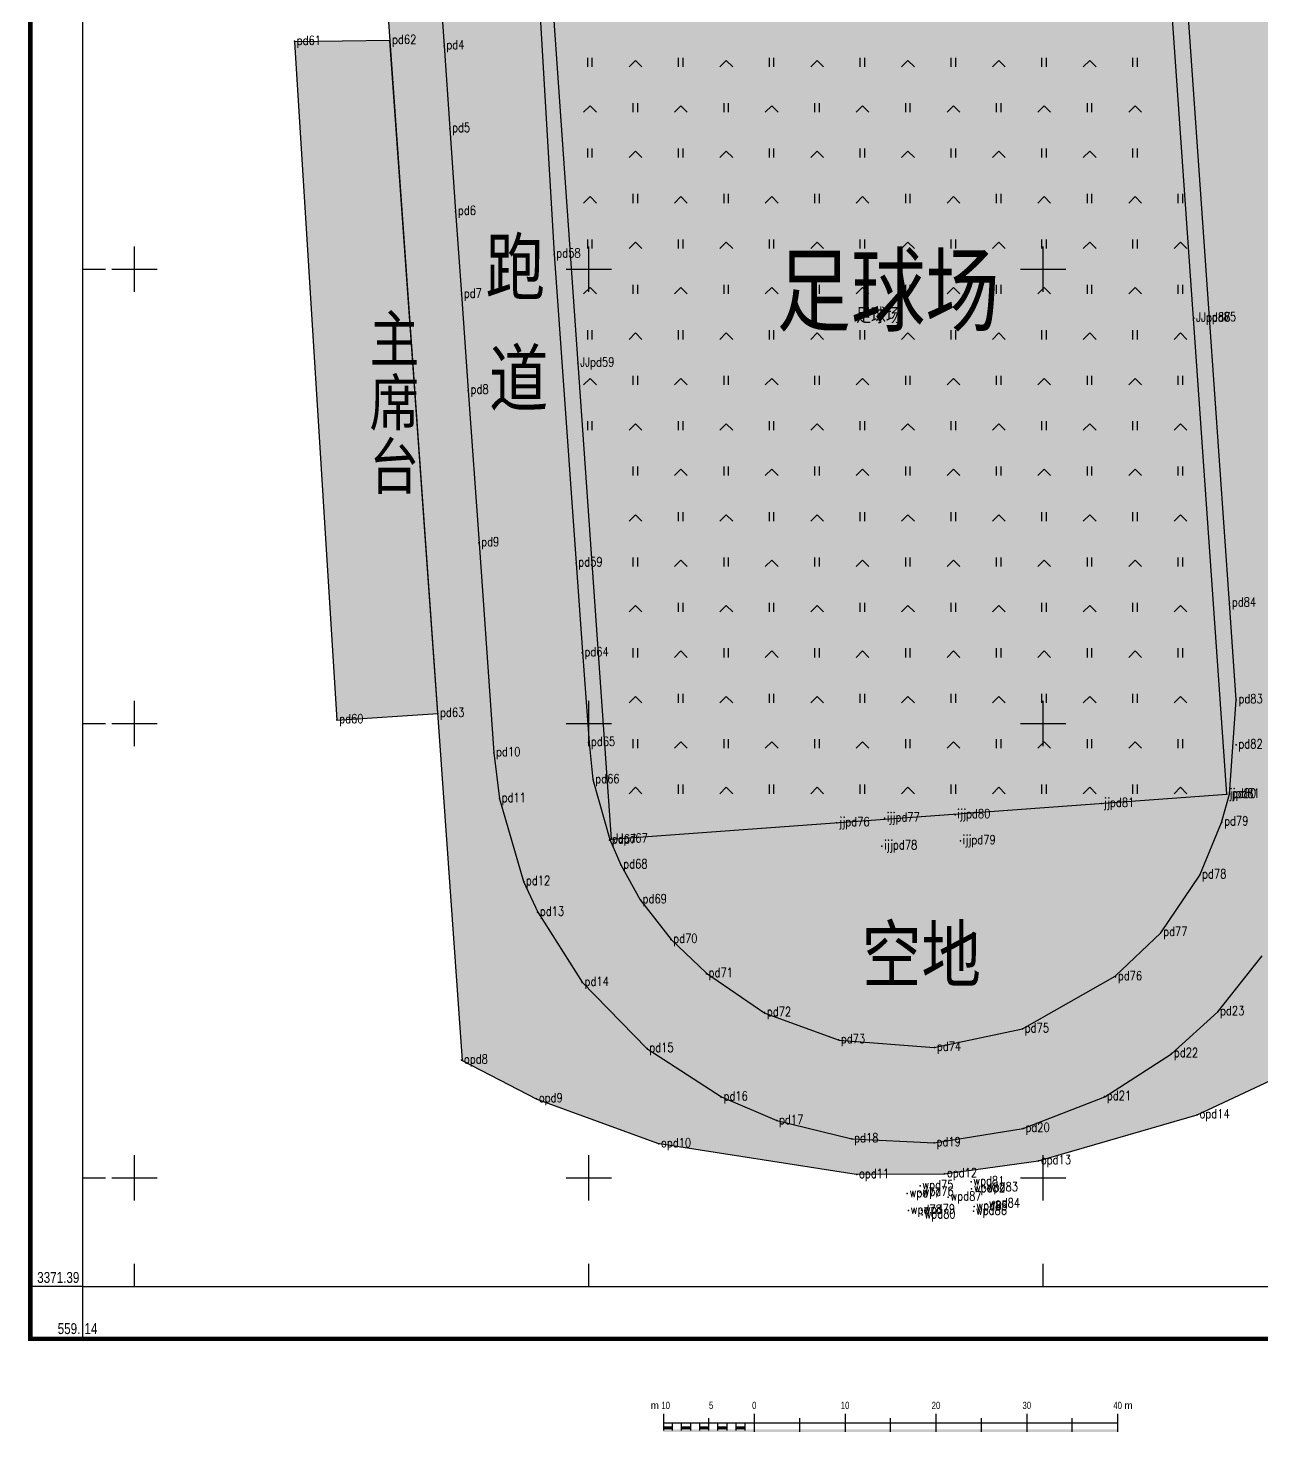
# Model space of a CAD drawing. Extents: x 559110 to 559357, y 3371364 to 3371625.
# Drawn here: x 559138.3 to 559274.1, y 3371372 to 3371526.5 of the extents above; entities that cross this region are included whole.
import ezdxf
from ezdxf.enums import TextEntityAlignment as Align

# ---------------------------------------------------------------- set-up
doc = ezdxf.new("R2010")
doc.units = 0
doc.header["$LTSCALE"] = 0.5
doc.header["$PDSIZE"] = 0.2
doc.layers.get('0').update_dxf_attribs({"linetype": 'CONTINUOUS'})
for name, color, linetype in [('DLDW', 11, 'CONTINUOUS'), ('JMD', 6, 'CONTINUOUS'), ('TK', 7, 'CONTINUOUS'), ('ZBTZ', 3, 'CONTINUOUS'), ('ZDH', 1, 'CONTINUOUS')]:
    doc.layers.add(name, color=color, linetype=linetype)
doc.styles.add('HZ', font='rs.shx', dxfattribs={"width": 0.8, "bigfont": 'hztxt.shx'})
doc.styles.add('中等线体', font='')
doc.styles.add('细等线体', font='', dxfattribs={"width": 0.8})
doc.styles.get('中等线体').set_extended_font_data('FZZhongDengXian-Z07S')
doc.styles.get('细等线体').set_extended_font_data('FZXiDengXian-Z06S')
pattern_1 = [(0, (0, 0), (0, 0.275), [0.2, -0.075]), (90, (0, 0), (-0.275, 2e-17), [0.2, -0.075])]

# ---------------------------------------------------------------- blocks, each defined once
blk = doc.blocks.new('gc211')
at = {"flags": 128}
blk.add_lwpolyline([(-1.41, 0), (0, 1.41), (1.41, 0)], dxfattribs=at)
blk = doc.blocks.new('gc121')
for p, q in [((-0.5, 0), (-0.5, 2)), ((0.5, 0), (0.5, 2))]:
    blk.add_line(p, q)

msp = doc.modelspace()

# ---------------------------------------------------------------- hatches: boundary and pattern name
at = {"linetype": 'Continuous'}
h = msp.add_hatch(color=22, dxfattribs=at)
h.dxf.hatch_style = 1
h.paths.add_polyline_path([(559186.06, 3371412.9), (559194.29, 3371408.65), (559207.56, 3371403.83), (559229.42, 3371400.39), (559239.16, 3371400.46), (559249.49, 3371401.88), (559266.95, 3371406.93), (559276.74, 3371411.52), (559286.28, 3371417.57), (559289.69, 3371420.21), (559278.96, 3371571.35), (559262.36, 3371579.11), (559245, 3371583.22), (559223.72, 3371583.54), (559201.65, 3371578.69), (559184.37, 3371570.35), (559175.33, 3371563.93)])
h.paths.add_polyline_path([(559208.03, 3371575.07), (559198.9, 3371568.75), (559194.81, 3371564.58), (559192.5, 3371561.64), (559189.54, 3371557.1), (559187.08, 3371552.03), (559185.2, 3371546.72), (559184.09, 3371541.87), (559183.44, 3371533.56), (559184.07, 3371524.57), (559184.71, 3371515.48), (559185.33, 3371506.36), (559185.99, 3371497.25), (559186.72, 3371486.67), (559187.93, 3371469.85), (559189.53, 3371446.78), (559190.16, 3371441.73), (559192.82, 3371432.6), (559194.37, 3371429.24), (559199.27, 3371421.52), (559206.39, 3371414.22), (559214.59, 3371408.91), (559220.7, 3371406.3), (559228.95, 3371404.29), (559238.01, 3371403.86), (559247.82, 3371405.45), (559256.78, 3371408.93), (559264.14, 3371413.66), (559269.22, 3371418.28), (559274.1, 3371424.45), (559277.69, 3371430.93), (559280.2, 3371437.86), (559281.4, 3371444.04), (559281.84, 3371449.37), (559281.66, 3371453.88), (559280.35, 3371472.81), (559278.97, 3371492.53), (559276.91, 3371521.66), (559275.7, 3371538.05), (559275.19, 3371542.64), (559274.25, 3371546.68), (559273.14, 3371550.11), (559271.8, 3371553.39), (559270.98, 3371555.16), (559268.51, 3371559.36), (559266.35, 3371562.43), (559262.65, 3371566.65), (559259.1, 3371569.92), (559253.45, 3371573.92), (559248.16, 3371576.59), (559239.9, 3371579.34), (559231.88, 3371580.41), (559225.44, 3371580.28), (559216.5, 3371578.55)], flags=16)
h = msp.add_hatch(color=22, dxfattribs=at)
h.dxf.hatch_style = 1
h.paths.add_polyline_path([(559208.03, 3371575.07), (559198.9, 3371568.75), (559194.81, 3371564.58), (559192.5, 3371561.64), (559189.54, 3371557.1), (559187.08, 3371552.03), (559185.2, 3371546.72), (559184.09, 3371541.87), (559183.44, 3371533.56), (559184.07, 3371524.57), (559184.71, 3371515.48), (559185.33, 3371506.36), (559185.99, 3371497.25), (559186.72, 3371486.67), (559187.93, 3371469.85), (559189.53, 3371446.78), (559190.16, 3371441.73), (559192.82, 3371432.6), (559194.37, 3371429.24), (559199.27, 3371421.52), (559206.39, 3371414.22), (559214.59, 3371408.91), (559220.7, 3371406.3), (559228.95, 3371404.29), (559238.01, 3371403.86), (559247.82, 3371405.45), (559256.78, 3371408.93), (559264.14, 3371413.66), (559269.22, 3371418.28), (559274.1, 3371424.45), (559277.69, 3371430.93), (559280.2, 3371437.86), (559281.4, 3371444.04), (559281.84, 3371449.37), (559281.66, 3371453.88), (559280.35, 3371472.81), (559278.97, 3371492.53), (559276.91, 3371521.66), (559275.7, 3371538.05), (559275.19, 3371542.64), (559274.25, 3371546.68), (559273.14, 3371550.11), (559271.8, 3371553.39), (559270.98, 3371555.16), (559268.51, 3371559.36), (559266.35, 3371562.43), (559262.65, 3371566.65), (559259.1, 3371569.92), (559253.45, 3371573.92), (559248.16, 3371576.59), (559239.9, 3371579.34), (559231.88, 3371580.41), (559225.44, 3371580.28), (559216.5, 3371578.55)])
h.paths.add_polyline_path([(559195.66, 3371545.11), (559194.9, 3371542.44), (559194.11, 3371537.15), (559196.18, 3371501.66), (559198.61, 3371467.64), (559199.29, 3371457.86), (559200.02, 3371447.87), (559200.44, 3371443.83), (559202.31, 3371437.22), (559203.54, 3371434.46), (559205.65, 3371430.6), (559209.07, 3371426.22), (559212.96, 3371422.51), (559219.38, 3371418.13), (559227.55, 3371415.16), (559238.01, 3371414.33), (559247.75, 3371416.4), (559257.94, 3371422.19), (559262.98, 3371426.98), (559267.27, 3371433.31), (559269.65, 3371439.11), (559270.53, 3371442.21), (559271.26, 3371452.61), (559270.52, 3371463.25), (559268.32, 3371494.65), (559265.41, 3371536.05), (559264.58, 3371542.08), (559263.06, 3371547.15), (559261.87, 3371549.87), (559260.38, 3371552.63), (559257.37, 3371556.9), (559250.75, 3371563.17), (559241.82, 3371567.88), (559237.38, 3371569.15), (559229.97, 3371570), (559226.55, 3371569.84), (559221.31, 3371569), (559217.06, 3371567.65), (559212.39, 3371565.49), (559207.14, 3371561.98), (559202.73, 3371557.67), (559199.42, 3371553.26), (559196.62, 3371547.64)], flags=16)
h = msp.add_hatch(color=22, dxfattribs=at)
h.dxf.hatch_style = 1
h.paths.add_polyline_path([(559250.75, 3371563.17), (559241.82, 3371567.88), (559237.38, 3371569.15), (559229.97, 3371570), (559226.55, 3371569.84), (559221.31, 3371569), (559217.06, 3371567.65), (559212.39, 3371565.49), (559207.14, 3371561.98), (559202.73, 3371557.67), (559199.42, 3371553.26), (559196.62, 3371547.64), (559195.66, 3371545.11), (559194.9, 3371542.44), (559194.11, 3371537.15), (559196.18, 3371501.66), (559198.61, 3371467.64), (559199.29, 3371457.86), (559199.87, 3371450), (559201.58, 3371450), (559195.13, 3371542.04), (559225.12, 3371544.22), (559224.46, 3371547.18), (559233.07, 3371547.76), (559232.85, 3371544.78), (559263.11, 3371546.97), (559263.06, 3371547.15), (559261.87, 3371549.87), (559260.38, 3371552.63), (559257.37, 3371556.9)])
h.paths.add_polyline_path([(559219.56, 3371554.73), (559220.48, 3371549.95), (559204.02, 3371548.71), (559203.84, 3371549.71), (559203.29, 3371550.69), (559216.14, 3371561.08), (559217.82, 3371558.53)], flags=16)
h.paths.add_polyline_path([(559237.38, 3371558.02), (559239.47, 3371562.72), (559253.51, 3371554.29), (559253.09, 3371553.29), (559253, 3371552.23), (559236.63, 3371551.08), (559236.63, 3371553.41)], flags=16)
h.paths.add_polyline_path([(559241.08, 3371544.32), (559246.51, 3371544.32), (559246.51, 3371546.32), (559241.08, 3371546.32)], flags=25)
h.paths.add_polyline_path([(559232.86, 3371543.57), (559238.35, 3371543.57), (559238.35, 3371545.64), (559232.86, 3371545.64)], flags=25)
h.paths.add_polyline_path([(559233.1, 3371546.7), (559238.82, 3371546.7), (559238.82, 3371548.77), (559233.1, 3371548.77)], flags=24)
h.paths.add_polyline_path([(559224.47, 3371546.12), (559230.15, 3371546.12), (559230.15, 3371548.19), (559224.47, 3371548.19)], flags=24)
h.paths.add_polyline_path([(559216.4, 3371542.53), (559221.83, 3371542.53), (559221.83, 3371544.53), (559216.4, 3371544.53)], flags=25)
h.paths.add_polyline_path([(559220.53, 3371548.91), (559225.43, 3371548.91), (559225.43, 3371550.91), (559220.53, 3371550.91)], flags=24)
h.paths.add_polyline_path([(559219.62, 3371553.69), (559224.52, 3371553.69), (559224.52, 3371555.69), (559219.62, 3371555.69)], flags=24)
h.paths.add_polyline_path([(559217.87, 3371557.51), (559222.81, 3371557.51), (559222.81, 3371559.51), (559217.87, 3371559.51)], flags=24)
h.paths.add_polyline_path([(559216.13, 3371560.01), (559221.03, 3371560.01), (559221.03, 3371562.01), (559216.13, 3371562.01)], flags=24)
h.paths.add_polyline_path([(559203.32, 3371549.65), (559208.22, 3371549.65), (559208.22, 3371551.65), (559203.32, 3371551.65)], flags=24)
h.paths.add_polyline_path([(559203.87, 3371548.68), (559208.54, 3371548.68), (559208.54, 3371550.68), (559203.87, 3371550.68)], flags=24)
h.paths.add_polyline_path([(559204.1, 3371547.72), (559208.99, 3371547.72), (559208.99, 3371549.72), (559204.1, 3371549.72)], flags=24)
h.paths.add_polyline_path([(559194.97, 3371541.38), (559199.1, 3371541.38), (559199.1, 3371543.38), (559194.97, 3371543.38)], flags=24)
h.paths.add_polyline_path([(559195.73, 3371544.08), (559199.9, 3371544.08), (559199.9, 3371546.08), (559195.73, 3371546.08)], flags=24)
h.paths.add_polyline_path([(559196.66, 3371546.64), (559200.8, 3371546.64), (559200.8, 3371548.64), (559196.66, 3371548.64)], flags=24)
h.paths.add_polyline_path([(559199.5, 3371552.18), (559203.63, 3371552.18), (559203.63, 3371554.18), (559199.5, 3371554.18)], flags=24)
h.paths.add_polyline_path([(559202.8, 3371556.65), (559206.71, 3371556.65), (559206.71, 3371558.65), (559202.8, 3371558.65)], flags=24)
h.paths.add_polyline_path([(559207.23, 3371560.92), (559211.36, 3371560.92), (559211.36, 3371562.92), (559207.23, 3371562.92)], flags=24)
h.paths.add_polyline_path([(559212.48, 3371564.46), (559215.81, 3371564.46), (559215.81, 3371566.46), (559212.48, 3371566.46)], flags=24)
h.paths.add_polyline_path([(559217.11, 3371566.62), (559220.48, 3371566.62), (559220.48, 3371568.62), (559217.11, 3371568.62)], flags=24)
h.paths.add_polyline_path([(559221.39, 3371567.96), (559224.76, 3371567.96), (559224.76, 3371569.96), (559221.39, 3371569.96)], flags=24)
h.paths.add_polyline_path([(559226.62, 3371568.8), (559229.99, 3371568.8), (559229.99, 3371570.8), (559226.62, 3371570.8)], flags=9)
h.paths.add_polyline_path([(559230.07, 3371568.95), (559233.44, 3371568.95), (559233.44, 3371570.95), (559230.07, 3371570.95)], flags=9)
h.paths.add_polyline_path([(559237.46, 3371568.11), (559240.87, 3371568.11), (559240.87, 3371570.11), (559237.46, 3371570.11)], flags=9)
h.paths.add_polyline_path([(559241.93, 3371566.83), (559245.3, 3371566.83), (559245.3, 3371568.83), (559241.93, 3371568.83)], flags=24)
h.paths.add_polyline_path([(559239.51, 3371561.69), (559243.6, 3371561.69), (559243.6, 3371563.69), (559239.51, 3371563.69)], flags=24)
h.paths.add_polyline_path([(559237.39, 3371556.95), (559241.52, 3371556.95), (559241.52, 3371558.95), (559237.39, 3371558.95)], flags=8)
h.paths.add_polyline_path([(559236.63, 3371552.35), (559240.76, 3371552.35), (559240.76, 3371554.35), (559236.63, 3371554.35)], flags=8)
h.paths.add_polyline_path([(559236.66, 3371550.04), (559240.79, 3371550.04), (559240.79, 3371552.04), (559236.66, 3371552.04)], flags=24)
h.paths.add_polyline_path([(559253.12, 3371552.25), (559257.25, 3371552.25), (559257.25, 3371554.25), (559253.12, 3371554.25)], flags=24)
h.paths.add_polyline_path([(559253.04, 3371551.2), (559257.21, 3371551.2), (559257.21, 3371553.2), (559253.04, 3371553.2)], flags=24)
h.paths.add_polyline_path([(559253.54, 3371553.25), (559257.67, 3371553.25), (559257.67, 3371555.25), (559253.54, 3371555.25)], flags=24)
h.paths.add_polyline_path([(559250.83, 3371562.11), (559254.2, 3371562.11), (559254.2, 3371564.11), (559250.83, 3371564.11)], flags=24)
h.paths.add_polyline_path([(559257.42, 3371555.88), (559260.56, 3371555.88), (559260.56, 3371557.88), (559257.42, 3371557.88)], flags=24)
h.paths.add_polyline_path([(559199.34, 3371456.74), (559202.75, 3371456.74), (559202.75, 3371458.74), (559199.34, 3371458.74)], flags=25)
h.paths.add_polyline_path([(559198.66, 3371466.63), (559202, 3371466.63), (559202, 3371468.63), (559198.66, 3371468.63)], flags=25)
h.paths.add_polyline_path([(559196.24, 3371500.63), (559199.61, 3371500.63), (559199.61, 3371502.63), (559196.24, 3371502.63)], flags=25)
h.paths.add_polyline_path([(559195.12, 3371541), (559199.79, 3371541), (559199.79, 3371543), (559195.12, 3371543)], flags=24)
h.paths.add_polyline_path([(559194.16, 3371536.1), (559197.53, 3371536.1), (559197.53, 3371538.1), (559194.16, 3371538.1)], flags=25)
h = msp.add_hatch(color=22, dxfattribs=at)
h.dxf.hatch_style = 1
h.paths.add_polyline_path([(559267.27, 3371433.31), (559269.65, 3371439.11), (559270.53, 3371442.21), (559271.26, 3371452.61), (559270.52, 3371463.25), (559268.32, 3371494.65), (559265.41, 3371536.05), (559264.58, 3371542.08), (559263.06, 3371547.15), (559261.87, 3371549.87), (559260.38, 3371552.63), (559257.37, 3371556.9), (559250.75, 3371563.17), (559241.82, 3371567.88), (559237.38, 3371569.15), (559229.97, 3371570), (559226.55, 3371569.84), (559221.31, 3371569), (559217.06, 3371567.65), (559212.39, 3371565.49), (559207.14, 3371561.98), (559202.73, 3371557.67), (559199.42, 3371553.26), (559196.62, 3371547.64), (559195.66, 3371545.11), (559194.9, 3371542.44), (559194.11, 3371537.15), (559196.18, 3371501.66), (559198.61, 3371467.64), (559199.29, 3371457.86), (559199.87, 3371450), (559201.58, 3371450), (559195.13, 3371542.04), (559262.9, 3371546.95), (559270.24, 3371442.22), (559202.47, 3371437.28), (559201.58, 3371450), (559200, 3371450), (559200, 3371448.2), (559200.02, 3371447.87), (559200.44, 3371443.83), (559202.31, 3371437.22), (559203.54, 3371434.46), (559205.65, 3371430.6), (559209.07, 3371426.22), (559212.96, 3371422.51), (559219.38, 3371418.13), (559227.55, 3371415.16), (559238.01, 3371414.33), (559247.75, 3371416.4), (559257.94, 3371422.19), (559262.98, 3371426.98)])
h.paths.add_polyline_path([(559236.63, 3371551.08), (559236.63, 3371553.41), (559237.38, 3371558.02), (559239.47, 3371562.72), (559253.51, 3371554.29), (559253.09, 3371553.29), (559253, 3371552.23)], flags=16)
h.paths.add_polyline_path([(559220.48, 3371549.95), (559204.02, 3371548.71), (559203.84, 3371549.71), (559203.29, 3371550.69), (559216.14, 3371561.08), (559217.82, 3371558.53), (559219.56, 3371554.73)], flags=16)
h.paths.add_polyline_path([(559241.08, 3371544.32), (559246.51, 3371544.32), (559246.51, 3371546.32), (559241.08, 3371546.32)], flags=25)
h.paths.add_polyline_path([(559232.86, 3371543.57), (559238.35, 3371543.57), (559238.35, 3371545.64), (559232.86, 3371545.64)], flags=25)
h.paths.add_polyline_path([(559233.1, 3371546.7), (559238.82, 3371546.7), (559238.82, 3371548.77), (559233.1, 3371548.77)], flags=24)
h.paths.add_polyline_path([(559224.47, 3371546.12), (559230.15, 3371546.12), (559230.15, 3371548.19), (559224.47, 3371548.19)], flags=24)
h.paths.add_polyline_path([(559225.19, 3371543.01), (559230.91, 3371543.01), (559230.91, 3371545.08), (559225.19, 3371545.08)], flags=25)
h.paths.add_polyline_path([(559216.4, 3371542.53), (559221.83, 3371542.53), (559221.83, 3371544.53), (559216.4, 3371544.53)], flags=25)
h.paths.add_polyline_path([(559220.53, 3371548.91), (559225.43, 3371548.91), (559225.43, 3371550.91), (559220.53, 3371550.91)], flags=24)
h.paths.add_polyline_path([(559219.62, 3371553.69), (559224.52, 3371553.69), (559224.52, 3371555.69), (559219.62, 3371555.69)], flags=24)
h.paths.add_polyline_path([(559217.87, 3371557.51), (559222.81, 3371557.51), (559222.81, 3371559.51), (559217.87, 3371559.51)], flags=24)
h.paths.add_polyline_path([(559216.13, 3371560.01), (559221.03, 3371560.01), (559221.03, 3371562.01), (559216.13, 3371562.01)], flags=24)
h.paths.add_polyline_path([(559203.32, 3371549.65), (559208.22, 3371549.65), (559208.22, 3371551.65), (559203.32, 3371551.65)], flags=24)
h.paths.add_polyline_path([(559203.87, 3371548.68), (559208.54, 3371548.68), (559208.54, 3371550.68), (559203.87, 3371550.68)], flags=24)
h.paths.add_polyline_path([(559204.1, 3371547.72), (559208.99, 3371547.72), (559208.99, 3371549.72), (559204.1, 3371549.72)], flags=24)
h.paths.add_polyline_path([(559194.97, 3371541.38), (559199.1, 3371541.38), (559199.1, 3371543.38), (559194.97, 3371543.38)], flags=24)
h.paths.add_polyline_path([(559195.73, 3371544.08), (559199.9, 3371544.08), (559199.9, 3371546.08), (559195.73, 3371546.08)], flags=24)
h.paths.add_polyline_path([(559196.66, 3371546.64), (559200.8, 3371546.64), (559200.8, 3371548.64), (559196.66, 3371548.64)], flags=24)
h.paths.add_polyline_path([(559199.5, 3371552.18), (559203.63, 3371552.18), (559203.63, 3371554.18), (559199.5, 3371554.18)], flags=24)
h.paths.add_polyline_path([(559202.8, 3371556.65), (559206.71, 3371556.65), (559206.71, 3371558.65), (559202.8, 3371558.65)], flags=24)
h.paths.add_polyline_path([(559207.23, 3371560.92), (559211.36, 3371560.92), (559211.36, 3371562.92), (559207.23, 3371562.92)], flags=24)
h.paths.add_polyline_path([(559212.48, 3371564.46), (559215.81, 3371564.46), (559215.81, 3371566.46), (559212.48, 3371566.46)], flags=24)
h.paths.add_polyline_path([(559217.11, 3371566.62), (559220.48, 3371566.62), (559220.48, 3371568.62), (559217.11, 3371568.62)], flags=24)
h.paths.add_polyline_path([(559221.39, 3371567.96), (559224.76, 3371567.96), (559224.76, 3371569.96), (559221.39, 3371569.96)], flags=24)
h.paths.add_polyline_path([(559226.62, 3371568.8), (559229.99, 3371568.8), (559229.99, 3371570.8), (559226.62, 3371570.8)], flags=9)
h.paths.add_polyline_path([(559230.07, 3371568.95), (559233.44, 3371568.95), (559233.44, 3371570.95), (559230.07, 3371570.95)], flags=9)
h.paths.add_polyline_path([(559237.46, 3371568.11), (559240.87, 3371568.11), (559240.87, 3371570.11), (559237.46, 3371570.11)], flags=9)
h.paths.add_polyline_path([(559241.93, 3371566.83), (559245.3, 3371566.83), (559245.3, 3371568.83), (559241.93, 3371568.83)], flags=24)
h.paths.add_polyline_path([(559239.51, 3371561.69), (559243.6, 3371561.69), (559243.6, 3371563.69), (559239.51, 3371563.69)], flags=24)
h.paths.add_polyline_path([(559237.39, 3371556.95), (559241.52, 3371556.95), (559241.52, 3371558.95), (559237.39, 3371558.95)], flags=8)
h.paths.add_polyline_path([(559236.63, 3371552.35), (559240.76, 3371552.35), (559240.76, 3371554.35), (559236.63, 3371554.35)], flags=8)
h.paths.add_polyline_path([(559236.66, 3371550.04), (559240.79, 3371550.04), (559240.79, 3371552.04), (559236.66, 3371552.04)], flags=24)
h.paths.add_polyline_path([(559253.12, 3371552.25), (559257.25, 3371552.25), (559257.25, 3371554.25), (559253.12, 3371554.25)], flags=24)
h.paths.add_polyline_path([(559253.04, 3371551.2), (559257.21, 3371551.2), (559257.21, 3371553.2), (559253.04, 3371553.2)], flags=24)
h.paths.add_polyline_path([(559253.54, 3371553.25), (559257.67, 3371553.25), (559257.67, 3371555.25), (559253.54, 3371555.25)], flags=24)
h.paths.add_polyline_path([(559250.83, 3371562.11), (559254.2, 3371562.11), (559254.2, 3371564.11), (559250.83, 3371564.11)], flags=24)
h.paths.add_polyline_path([(559257.42, 3371555.88), (559260.56, 3371555.88), (559260.56, 3371557.88), (559257.42, 3371557.88)], flags=24)
h.paths.add_polyline_path([(559266.59, 3371493.57), (559271.25, 3371493.57), (559271.25, 3371495.57), (559266.59, 3371495.57)], flags=25)
h.paths.add_polyline_path([(559266.58, 3371493.56), (559271.25, 3371493.56), (559271.25, 3371495.56), (559266.58, 3371495.56)], flags=25)
h.paths.add_polyline_path([(559256.37, 3371440.14), (559260.42, 3371440.14), (559260.42, 3371442.21), (559256.37, 3371442.21)], flags=24)
h.paths.add_polyline_path([(559240.33, 3371438.91), (559244.83, 3371438.91), (559244.83, 3371440.98), (559240.33, 3371440.98)], flags=24)
h.paths.add_polyline_path([(559240.92, 3371436.04), (559245.38, 3371436.04), (559245.38, 3371438.11), (559240.92, 3371438.11)], flags=24)
h.paths.add_polyline_path([(559232.29, 3371435.47), (559236.79, 3371435.47), (559236.79, 3371437.54), (559232.29, 3371437.54)], flags=24)
h.paths.add_polyline_path([(559232.57, 3371438.53), (559237.07, 3371438.53), (559237.07, 3371440.61), (559232.57, 3371440.61)], flags=24)
h.paths.add_polyline_path([(559227.24, 3371438.03), (559231.51, 3371438.03), (559231.51, 3371440.1), (559227.24, 3371440.1)], flags=24)
h.paths.add_polyline_path([(559247.8, 3371415.35), (559251.17, 3371415.35), (559251.17, 3371417.35), (559247.8, 3371417.35)], flags=25)
h.paths.add_polyline_path([(559238.13, 3371413.32), (559241.54, 3371413.32), (559241.54, 3371415.32), (559238.13, 3371415.32)], flags=9)
h.paths.add_polyline_path([(559227.56, 3371414.16), (559230.93, 3371414.16), (559230.93, 3371416.16), (559227.56, 3371416.16)], flags=9)
h.paths.add_polyline_path([(559219.42, 3371417.15), (559222.79, 3371417.15), (559222.79, 3371419.15), (559219.42, 3371419.15)], flags=25)
h.paths.add_polyline_path([(559213.01, 3371421.43), (559216.15, 3371421.43), (559216.15, 3371423.43), (559213.01, 3371423.43)], flags=25)
h.paths.add_polyline_path([(559209.11, 3371425.18), (559212.48, 3371425.18), (559212.48, 3371427.18), (559209.11, 3371427.18)], flags=25)
h.paths.add_polyline_path([(559205.74, 3371429.55), (559209.08, 3371429.55), (559209.08, 3371431.55), (559205.74, 3371431.55)], flags=25)
h.paths.add_polyline_path([(559203.61, 3371433.4), (559206.98, 3371433.4), (559206.98, 3371435.4), (559203.61, 3371435.4)], flags=25)
h.paths.add_polyline_path([(559202.36, 3371436.13), (559205.73, 3371436.13), (559205.73, 3371438.13), (559202.36, 3371438.13)], flags=25)
h.paths.add_polyline_path([(559202.46, 3371436.24), (559207.13, 3371436.24), (559207.13, 3371438.24), (559202.46, 3371438.24)], flags=25)
h.paths.add_polyline_path([(559200.53, 3371442.76), (559203.9, 3371442.76), (559203.9, 3371444.76), (559200.53, 3371444.76)], flags=25)
h.paths.add_polyline_path([(559200.05, 3371446.87), (559203.42, 3371446.87), (559203.42, 3371448.87), (559200.05, 3371448.87)], flags=25)
h.paths.add_polyline_path([(559199.34, 3371456.74), (559202.75, 3371456.74), (559202.75, 3371458.74), (559199.34, 3371458.74)], flags=25)
h.paths.add_polyline_path([(559198.66, 3371466.63), (559202, 3371466.63), (559202, 3371468.63), (559198.66, 3371468.63)], flags=25)
h.paths.add_polyline_path([(559196.24, 3371500.63), (559199.61, 3371500.63), (559199.61, 3371502.63), (559196.24, 3371502.63)], flags=25)
h.paths.add_polyline_path([(559195.12, 3371541), (559199.79, 3371541), (559199.79, 3371543), (559195.12, 3371543)], flags=24)
h.paths.add_polyline_path([(559194.16, 3371536.1), (559197.53, 3371536.1), (559197.53, 3371538.1), (559194.16, 3371538.1)], flags=25)
h = msp.add_hatch(dxfattribs=at)
h.set_pattern_fill('ANGLE', color=22)
h.set_pattern_definition(pattern_1)
edge = h.paths.add_edge_path()
edge.add_line((559267.27, 3371433.31), (559269.65, 3371439.11))
edge.add_line((559269.65, 3371439.11), (559270.53, 3371442.21))
edge.add_line((559270.53, 3371442.21), (559271.26, 3371452.61))
edge.add_line((559271.26, 3371452.61), (559270.52, 3371463.25))
edge.add_line((559270.52, 3371463.25), (559268.32, 3371494.65))
edge.add_line((559268.32, 3371494.65), (559265.41, 3371536.05))
edge.add_line((559265.41, 3371536.05), (559264.58, 3371542.08))
edge.add_line((559264.58, 3371542.08), (559263.06, 3371547.15))
edge.add_line((559263.06, 3371547.15), (559261.87, 3371549.87))
edge.add_line((559261.87, 3371549.87), (559260.38, 3371552.63))
edge.add_line((559260.38, 3371552.63), (559257.37, 3371556.9))
edge.add_line((559257.37, 3371556.9), (559250.75, 3371563.17))
edge.add_line((559250.75, 3371563.17), (559241.82, 3371567.88))
edge.add_line((559241.82, 3371567.88), (559237.38, 3371569.15))
edge.add_line((559237.38, 3371569.15), (559229.97, 3371570))
edge.add_line((559229.97, 3371570), (559226.55, 3371569.84))
edge.add_line((559226.55, 3371569.84), (559221.31, 3371569))
edge.add_line((559221.31, 3371569), (559217.06, 3371567.65))
edge.add_line((559217.06, 3371567.65), (559212.39, 3371565.49))
edge.add_line((559212.39, 3371565.49), (559207.14, 3371561.98))
edge.add_line((559207.14, 3371561.98), (559202.73, 3371557.67))
edge.add_line((559202.73, 3371557.67), (559199.42, 3371553.26))
edge.add_line((559199.42, 3371553.26), (559196.62, 3371547.64))
edge.add_line((559196.62, 3371547.64), (559195.66, 3371545.11))
h = msp.add_hatch(dxfattribs=at)
h.set_pattern_fill('ANGLE', color=74)
h.set_pattern_definition(pattern_1)
h.paths.add_polyline_path([(559262.9, 3371546.95), (559232.85, 3371544.78), (559232.84, 3371544.62), (559225.16, 3371544.07), (559225.12, 3371544.22), (559195.13, 3371542.04), (559202.47, 3371437.28), (559270.24, 3371442.22)])
h.paths.add_polyline_path([(559241.08, 3371544.32), (559246.51, 3371544.32), (559246.51, 3371546.32), (559241.08, 3371546.32)], flags=24)
h.paths.add_polyline_path([(559232.86, 3371543.57), (559238.35, 3371543.57), (559238.35, 3371545.64), (559232.86, 3371545.64)], flags=24)
h.paths.add_polyline_path([(559225.19, 3371543.01), (559230.91, 3371543.01), (559230.91, 3371545.08), (559225.19, 3371545.08)], flags=24)
h.paths.add_polyline_path([(559216.4, 3371542.53), (559221.83, 3371542.53), (559221.83, 3371544.53), (559216.4, 3371544.53)], flags=24)
h.paths.add_polyline_path([(559194.97, 3371541.38), (559199.1, 3371541.38), (559199.1, 3371543.38), (559194.97, 3371543.38)], flags=9)
h.paths.add_polyline_path([(559256.37, 3371440.14), (559260.42, 3371440.14), (559260.42, 3371442.21), (559256.37, 3371442.21)], flags=25)
h.paths.add_polyline_path([(559240.33, 3371438.91), (559244.83, 3371438.91), (559244.83, 3371440.98), (559240.33, 3371440.98)], flags=25)
h.paths.add_polyline_path([(559232.57, 3371438.53), (559237.07, 3371438.53), (559237.07, 3371440.61), (559232.57, 3371440.61)], flags=25)
h.paths.add_polyline_path([(559227.24, 3371438.03), (559231.51, 3371438.03), (559231.51, 3371440.1), (559227.24, 3371440.1)], flags=25)
h.paths.add_polyline_path([(559202.36, 3371436.13), (559205.73, 3371436.13), (559205.73, 3371438.13), (559202.36, 3371438.13)], flags=9)
h.paths.add_polyline_path([(559202.46, 3371436.24), (559207.13, 3371436.24), (559207.13, 3371438.24), (559202.46, 3371438.24)], flags=9)
h.paths.add_polyline_path([(559200.53, 3371442.76), (559203.9, 3371442.76), (559203.9, 3371444.76), (559200.53, 3371444.76)], flags=25)
h.paths.add_polyline_path([(559200.05, 3371446.87), (559203.42, 3371446.87), (559203.42, 3371448.87), (559200.05, 3371448.87)], flags=25)
h.paths.add_polyline_path([(559199.34, 3371456.74), (559202.75, 3371456.74), (559202.75, 3371458.74), (559199.34, 3371458.74)], flags=25)
h.paths.add_polyline_path([(559198.66, 3371466.63), (559202, 3371466.63), (559202, 3371468.63), (559198.66, 3371468.63)], flags=25)
h.paths.add_polyline_path([(559198.78, 3371488.63), (559203.41, 3371488.63), (559203.41, 3371490.63), (559198.78, 3371490.63)], flags=25)
h.paths.add_polyline_path([(559196.24, 3371500.63), (559199.61, 3371500.63), (559199.61, 3371502.63), (559196.24, 3371502.63)], flags=25)
h.paths.add_polyline_path([(559195.12, 3371541), (559199.79, 3371541), (559199.79, 3371543), (559195.12, 3371543)], flags=9)
h.paths.add_polyline_path([(559194.16, 3371536.1), (559197.53, 3371536.1), (559197.53, 3371538.1), (559194.16, 3371538.1)], flags=9)
h = msp.add_hatch(dxfattribs=at)
h.set_pattern_fill('ANGLE', color=22)
h.set_pattern_definition(pattern_1)
edge = h.paths.add_edge_path()
edge.add_line((559195.66, 3371545.11), (559194.9, 3371542.44))
edge.add_line((559194.9, 3371542.44), (559194.11, 3371537.15))
edge.add_line((559194.11, 3371537.15), (559196.18, 3371501.66))
edge.add_line((559196.18, 3371501.66), (559198.61, 3371467.64))
edge.add_line((559198.61, 3371467.64), (559199.29, 3371457.86))
edge.add_line((559199.29, 3371457.86), (559200.02, 3371447.87))
edge.add_line((559200.02, 3371447.87), (559200.44, 3371443.83))
edge.add_line((559200.44, 3371443.83), (559202.31, 3371437.22))
edge.add_line((559202.31, 3371437.22), (559203.54, 3371434.46))
edge.add_line((559203.54, 3371434.46), (559205.65, 3371430.6))
edge.add_line((559205.65, 3371430.6), (559209.07, 3371426.22))
edge.add_line((559209.07, 3371426.22), (559212.96, 3371422.51))
edge.add_line((559212.96, 3371422.51), (559219.38, 3371418.13))
edge.add_line((559219.38, 3371418.13), (559227.55, 3371415.16))
edge.add_line((559227.55, 3371415.16), (559238.01, 3371414.33))
edge.add_line((559238.01, 3371414.33), (559247.75, 3371416.4))
edge.add_line((559247.75, 3371416.4), (559257.94, 3371422.19))
edge.add_line((559257.94, 3371422.19), (559262.98, 3371426.98))
edge.add_line((559262.98, 3371426.98), (559267.27, 3371433.31))
h = msp.add_hatch(color=254, dxfattribs=at)
h.dxf.hatch_style = 1
h.paths.add_polyline_path([(559167.62, 3371525.04), (559172.26, 3371450.37), (559183.37, 3371451.11), (559178.09, 3371525.17)])
at = {"layer": 'TK', "linetype": 'Continuous'}
h = msp.add_hatch(color=256, dxfattribs=at)
h.dxf.hatch_style = 1
h.paths.add_polyline_path([(559209.21, 3371372.64), (559208.21, 3371372.64), (559208.21, 3371372.34), (559209.21, 3371372.34)])
h = msp.add_hatch(color=256, dxfattribs=at)
h.dxf.hatch_style = 1
h.paths.add_polyline_path([(559258.21, 3371372.34), (559208.21, 3371372.34), (559208.21, 3371372.04), (559258.21, 3371372.04)])
h = msp.add_hatch(color=256, dxfattribs=at)
h.dxf.hatch_style = 1
h.paths.add_polyline_path([(559211.21, 3371372.64), (559210.21, 3371372.64), (559210.21, 3371372.34), (559211.21, 3371372.34)])
h = msp.add_hatch(color=256, dxfattribs=at)
h.dxf.hatch_style = 1
h.paths.add_polyline_path([(559213.21, 3371372.64), (559212.21, 3371372.64), (559212.21, 3371372.34), (559213.21, 3371372.34)])
h = msp.add_hatch(color=256, dxfattribs=at)
h.dxf.hatch_style = 1
h.paths.add_polyline_path([(559215.21, 3371372.64), (559214.21, 3371372.64), (559214.21, 3371372.34), (559215.21, 3371372.34)])
h = msp.add_hatch(color=256, dxfattribs=at)
h.dxf.hatch_style = 1
h.paths.add_polyline_path([(559217.21, 3371372.64), (559216.21, 3371372.64), (559216.21, 3371372.34), (559217.21, 3371372.34)])

# ---------------------------------------------------------------- linework, layer by layer
at = {"layer": 'DLDW', "linetype": 'Continuous', "flags": 128}
for points in [[(559186.06, 3371412.9), (559194.29, 3371408.65), (559207.56, 3371403.83), (559229.42, 3371400.39), (559239.16, 3371400.46), (559249.49, 3371401.88), (559266.95, 3371406.93), (559276.74, 3371411.52), (559286.28, 3371417.57), (559289.69, 3371420.21), (559278.96, 3371571.35), (559262.36, 3371579.11), (559245, 3371583.22), (559223.72, 3371583.54), (559201.65, 3371578.69), (559184.37, 3371570.35), (559175.33, 3371563.93)], [(559167.62, 3371525.04), (559172.26, 3371450.37), (559183.37, 3371451.11), (559178.09, 3371525.17)]]:
    msp.add_lwpolyline(points, close=True, dxfattribs=at)
for points in [[(559195.66, 3371545.11), (559194.9, 3371542.44), (559194.11, 3371537.15), (559196.18, 3371501.66), (559198.61, 3371467.64), (559199.29, 3371457.86), (559200.02, 3371447.87), (559200.44, 3371443.83), (559202.31, 3371437.22), (559203.54, 3371434.46), (559205.65, 3371430.6), (559209.07, 3371426.22), (559212.96, 3371422.51), (559219.38, 3371418.13), (559227.55, 3371415.16), (559238.01, 3371414.33), (559247.75, 3371416.4), (559257.94, 3371422.19), (559262.98, 3371426.98), (559267.27, 3371433.31)], [(559267.27, 3371433.31), (559269.65, 3371439.11), (559270.53, 3371442.21), (559271.26, 3371452.61), (559270.52, 3371463.25), (559268.32, 3371494.65), (559265.41, 3371536.05)], [(559183.44, 3371533.56), (559184.07, 3371524.57), (559184.71, 3371515.48), (559185.33, 3371506.36), (559185.99, 3371497.25), (559186.72, 3371486.67), (559187.93, 3371469.85), (559189.53, 3371446.78), (559190.16, 3371441.73), (559192.82, 3371432.6), (559194.37, 3371429.24), (559199.27, 3371421.52), (559206.39, 3371414.22), (559214.59, 3371408.91), (559220.7, 3371406.3), (559228.95, 3371404.29), (559238.01, 3371403.86), (559247.82, 3371405.45), (559256.78, 3371408.93), (559264.14, 3371413.66), (559269.22, 3371418.28), (559274.1, 3371424.45)]]:
    msp.add_lwpolyline(points, dxfattribs=at)
at = {"layer": 'TK', "linetype": 'Continuous'}
for p, q in [((559150, 3371497.5), (559150, 3371502.5)), ((559200, 3371497.5), (559200, 3371502.5)), ((559250, 3371497.5), (559250, 3371502.5)), ((559144.28, 3371500), (559146.78, 3371500)), ((559147.5, 3371500), (559152.5, 3371500)), ((559197.5, 3371500), (559202.5, 3371500)), ((559247.5, 3371500), (559252.5, 3371500)), ((559150, 3371447.5), (559150, 3371452.5)), ((559200, 3371447.5), (559200, 3371452.5)), ((559250, 3371447.5), (559250, 3371452.5)), ((559144.28, 3371450), (559146.78, 3371450)), ((559147.5, 3371450), (559152.5, 3371450)), ((559197.5, 3371450), (559202.5, 3371450)), ((559247.5, 3371450), (559252.5, 3371450)), ((559150, 3371397.5), (559150, 3371402.5)), ((559200, 3371397.5), (559200, 3371402.5)), ((559250, 3371397.5), (559250, 3371402.5)), ((559144.28, 3371400), (559146.78, 3371400)), ((559147.5, 3371400), (559152.5, 3371400)), ((559197.5, 3371400), (559202.5, 3371400)), ((559247.5, 3371400), (559252.5, 3371400)), ((559150, 3371388.04), (559150, 3371390.54)), ((559200, 3371388.04), (559200, 3371390.54)), ((559250, 3371388.04), (559250, 3371390.54)), ((559144.28, 3371388.04), (559138.78, 3371388.04)), ((559144.28, 3371388.04), (559144.28, 3371382.54)), ((559208.21, 3371374.04), (559208.21, 3371372.19)), ((559213.21, 3371372.19), (559213.21, 3371373.54)), ((559218.21, 3371374.04), (559218.21, 3371372.04)), ((559223.21, 3371372.04), (559223.21, 3371373.54)), ((559228.21, 3371374.04), (559228.21, 3371372.04)), ((559233.21, 3371372.04), (559233.21, 3371373.54)), ((559238.21, 3371374.04), (559238.21, 3371372.04)), ((559243.21, 3371372.04), (559243.21, 3371373.54)), ((559248.21, 3371374.04), (559248.21, 3371372.04)), ((559253.21, 3371372.04), (559253.21, 3371373.54)), ((559258.21, 3371374.04), (559258.21, 3371372.04)), ((559208.21, 3371373.04), (559258.21, 3371373.04)), ((559209.21, 3371372.19), (559209.21, 3371373.04)), ((559210.21, 3371372.2), (559210.21, 3371373.04)), ((559211.21, 3371372.19), (559211.21, 3371373.04)), ((559212.21, 3371372.19), (559212.21, 3371373.04)), ((559214.21, 3371372.19), (559214.21, 3371373.04)), ((559215.21, 3371372.19), (559215.21, 3371373.04)), ((559216.21, 3371372.19), (559216.21, 3371373.04)), ((559217.21, 3371372.19), (559217.21, 3371373.04))]:
    msp.add_line(p, q, dxfattribs=at)
at = {"layer": 'TK', "linetype": 'Continuous', "const_width": 0.5, "flags": 128}
msp.add_lwpolyline([(559138.53, 3371382.29), (559327.89, 3371382.29), (559327.89, 3371601.1), (559138.53, 3371601.1)], close=True, dxfattribs=at)
at = {"layer": 'TK', "linetype": 'Continuous', "flags": 128}
msp.add_lwpolyline([(559144.28, 3371388.04), (559322.14, 3371388.04), (559322.14, 3371595.35), (559144.28, 3371595.35)], close=True, dxfattribs=at)
at = {"layer": 'ZBTZ', "linetype": 'Continuous', "flags": 128}
msp.add_lwpolyline([(559262.9, 3371546.95), (559195.13, 3371542.04), (559202.47, 3371437.28), (559270.24, 3371442.22), (559262.9, 3371546.95)], close=True, dxfattribs=at)
at = {"layer": 'ZDH', "linetype": 'Continuous'}
for p in [(559167.6, 3371525.08, 31.2), (559178.09, 3371525.17, 26.79), (559184.07, 3371524.59, 26.84), (559184.7, 3371515.47, 26.83), (559185.34, 3371506.36, 26.83), (559196.17, 3371501.67, 26.77), (559185.99, 3371497.24, 26.86), (559266.59, 3371494.62, 26.78), (559266.59, 3371494.61, 26.77), (559268.33, 3371494.65, 26.76), (559198.79, 3371489.67, 26.77), (559186.73, 3371486.67, 26.89), (559187.9, 3371469.89, 26.86), (559198.59, 3371467.68, 26.75), (559270.53, 3371463.24, 26.75), (559199.27, 3371457.78, 26.8), (559271.26, 3371452.6, 26.76), (559183.37, 3371451.11, 26.81), (559172.27, 3371450.41, 31.23), (559199.98, 3371447.91, 26.79), (559271.25, 3371447.65, 26.76), (559189.54, 3371446.78, 26.85), (559200.46, 3371443.81, 26.79), (559190.16, 3371441.74, 26.86), (559270.24, 3371442.21, 26.76), (559270.53, 3371442.22, 26.75), (559240.31, 3371439.96, 26.89), (559256.43, 3371441.19, 26.82), (559227.3, 3371439.08, 26.85), (559232.55, 3371439.59, 26.84), (559269.68, 3371439.16, 26.75), (559202.29, 3371437.17, 26.76), (559202.47, 3371437.28, 26.74), (559240.9, 3371437.09, 26.86), (559232.27, 3371436.52, 26.84), (559203.54, 3371434.44, 26.75), (559192.83, 3371432.6, 26.88), (559267.25, 3371433.34, 26.82), (559205.67, 3371430.59, 26.81), (559194.36, 3371429.23, 26.86), (559209.04, 3371426.23, 26.81), (559262.97, 3371426.99, 26.82), (559199.28, 3371421.5, 26.86), (559212.94, 3371422.47, 26.81), (559257.98, 3371422.13, 26.82), (559219.35, 3371418.19, 26.81), (559269.23, 3371418.29, 26.89), (559227.49, 3371415.2, 26.81), (559247.73, 3371416.39, 26.82), (559206.41, 3371414.23, 26.86), (559238.06, 3371414.36, 26.81), (559264.15, 3371413.67, 26.9), (559186, 3371412.95, 26.78), (559214.58, 3371408.89, 26.87), (559256.77, 3371408.94, 26.9), (559194.24, 3371408.69, 26.77), (559220.69, 3371406.3, 26.87), (559266.96, 3371406.94, 26.82), (559228.95, 3371404.3, 26.88), (559247.81, 3371405.45, 26.88), (559207.69, 3371403.74, 26.8), (559238.02, 3371403.86, 26.88), (559249.5, 3371401.89, 26.8), (559229.49, 3371400.36, 26.8), (559239.16, 3371400.45, 26.8), (559242.07, 3371399.57, 27.11), (559235.05, 3371398.27, 27.14), (559236.46, 3371399.13, 27.12), (559236.48, 3371398.39, 27.14), (559242.13, 3371398.81, 27.11), (559243.56, 3371398.9, 27.12), (559236.63, 3371396.46, 27.18), (559239.55, 3371397.88, 28.03), (559242.41, 3371396.83, 27.16), (559243.79, 3371397.13, 27.15), (559235.18, 3371396.41, 27.16), (559236.69, 3371395.92, 27.14), (559242.35, 3371396.32, 27.12)]:
    msp.add_point(p, dxfattribs=at)

# ---------------------------------------------------------------- block references
at = {"layer": 'ZBTZ', "linetype": 'Continuous', "xscale": 0.5, "yscale": 0.5}
for name, p in [('gc121', (559200.13, 3371522.28)), ('gc121', (559210.13, 3371522.28)), ('gc121', (559220.13, 3371522.28)), ('gc121', (559230.13, 3371522.28)), ('gc121', (559240.13, 3371522.28)), ('gc121', (559250.13, 3371522.28)), ('gc121', (559260.13, 3371522.28)), ('gc211', (559205.13, 3371522.28)), ('gc211', (559215.13, 3371522.28)), ('gc211', (559225.13, 3371522.28)), ('gc211', (559235.13, 3371522.28)), ('gc211', (559245.13, 3371522.28)), ('gc211', (559255.13, 3371522.28)), ('gc211', (559200.13, 3371517.28)), ('gc121', (559205.13, 3371517.28)), ('gc211', (559210.13, 3371517.28)), ('gc121', (559215.13, 3371517.28)), ('gc211', (559220.13, 3371517.28)), ('gc121', (559225.13, 3371517.28)), ('gc211', (559230.13, 3371517.28)), ('gc121', (559235.13, 3371517.28)), ('gc211', (559240.13, 3371517.28)), ('gc121', (559245.13, 3371517.28)), ('gc211', (559250.13, 3371517.28)), ('gc121', (559255.13, 3371517.28)), ('gc211', (559260.13, 3371517.28)), ('gc121', (559200.13, 3371512.28)), ('gc211', (559205.13, 3371512.28)), ('gc121', (559210.13, 3371512.28)), ('gc211', (559215.13, 3371512.28)), ('gc121', (559220.13, 3371512.28)), ('gc211', (559225.13, 3371512.28)), ('gc121', (559230.13, 3371512.28)), ('gc211', (559235.13, 3371512.28)), ('gc121', (559240.13, 3371512.28)), ('gc211', (559245.13, 3371512.28)), ('gc121', (559250.13, 3371512.28)), ('gc211', (559255.13, 3371512.28)), ('gc121', (559260.13, 3371512.28)), ('gc211', (559200.13, 3371507.28)), ('gc121', (559205.13, 3371507.28)), ('gc211', (559210.13, 3371507.28)), ('gc121', (559215.13, 3371507.28)), ('gc211', (559220.13, 3371507.28)), ('gc121', (559225.13, 3371507.28)), ('gc211', (559230.13, 3371507.28)), ('gc121', (559235.13, 3371507.28)), ('gc211', (559240.13, 3371507.28)), ('gc121', (559245.13, 3371507.28)), ('gc211', (559250.13, 3371507.28)), ('gc121', (559255.13, 3371507.28)), ('gc211', (559260.13, 3371507.28)), ('gc121', (559265.13, 3371507.28)), ('gc121', (559200.13, 3371502.28)), ('gc121', (559210.13, 3371502.28)), ('gc121', (559220.13, 3371502.28)), ('gc121', (559230.13, 3371502.28)), ('gc121', (559240.13, 3371502.28)), ('gc121', (559250.13, 3371502.28)), ('gc121', (559260.13, 3371502.28)), ('gc211', (559205.13, 3371502.28)), ('gc211', (559215.13, 3371502.28)), ('gc211', (559225.13, 3371502.28)), ('gc211', (559235.13, 3371502.28)), ('gc211', (559245.13, 3371502.28)), ('gc211', (559255.13, 3371502.28)), ('gc211', (559265.13, 3371502.28)), ('gc211', (559200.13, 3371497.28)), ('gc121', (559205.13, 3371497.28)), ('gc211', (559210.13, 3371497.28)), ('gc121', (559215.13, 3371497.28)), ('gc211', (559220.13, 3371497.28)), ('gc121', (559225.13, 3371497.28)), ('gc211', (559230.13, 3371497.28)), ('gc121', (559235.13, 3371497.28)), ('gc211', (559240.13, 3371497.28)), ('gc121', (559245.13, 3371497.28)), ('gc211', (559250.13, 3371497.28)), ('gc121', (559255.13, 3371497.28)), ('gc211', (559260.13, 3371497.28)), ('gc121', (559265.13, 3371497.28)), ('gc121', (559200.13, 3371492.28)), ('gc211', (559205.13, 3371492.28)), ('gc121', (559210.13, 3371492.28)), ('gc211', (559215.13, 3371492.28)), ('gc121', (559220.13, 3371492.28)), ('gc211', (559225.13, 3371492.28)), ('gc121', (559230.13, 3371492.28)), ('gc211', (559235.13, 3371492.28)), ('gc121', (559240.13, 3371492.28)), ('gc211', (559245.13, 3371492.28)), ('gc121', (559250.13, 3371492.28)), ('gc211', (559255.13, 3371492.28)), ('gc121', (559260.13, 3371492.28)), ('gc211', (559265.13, 3371492.28)), ('gc211', (559200.13, 3371487.28)), ('gc121', (559205.13, 3371487.28)), ('gc211', (559210.13, 3371487.28)), ('gc121', (559215.13, 3371487.28)), ('gc211', (559220.13, 3371487.28)), ('gc121', (559225.13, 3371487.28)), ('gc211', (559230.13, 3371487.28)), ('gc121', (559235.13, 3371487.28)), ('gc211', (559240.13, 3371487.28)), ('gc121', (559245.13, 3371487.28)), ('gc211', (559250.13, 3371487.28)), ('gc121', (559255.13, 3371487.28)), ('gc211', (559260.13, 3371487.28)), ('gc121', (559265.13, 3371487.28)), ('gc121', (559200.13, 3371482.28)), ('gc211', (559205.13, 3371482.28)), ('gc121', (559210.13, 3371482.28)), ('gc211', (559215.13, 3371482.28)), ('gc121', (559220.13, 3371482.28)), ('gc211', (559225.13, 3371482.28)), ('gc121', (559230.13, 3371482.28)), ('gc211', (559235.13, 3371482.28)), ('gc121', (559240.13, 3371482.28)), ('gc211', (559245.13, 3371482.28)), ('gc121', (559250.13, 3371482.28)), ('gc211', (559255.13, 3371482.28)), ('gc121', (559260.13, 3371482.28)), ('gc211', (559265.13, 3371482.28)), ('gc121', (559205.13, 3371477.28)), ('gc211', (559210.13, 3371477.28)), ('gc121', (559215.13, 3371477.28)), ('gc211', (559220.13, 3371477.28)), ('gc121', (559225.13, 3371477.28)), ('gc211', (559230.13, 3371477.28)), ('gc121', (559235.13, 3371477.28)), ('gc211', (559240.13, 3371477.28)), ('gc121', (559245.13, 3371477.28)), ('gc211', (559250.13, 3371477.28)), ('gc121', (559255.13, 3371477.28)), ('gc211', (559260.13, 3371477.28)), ('gc121', (559265.13, 3371477.28)), ('gc211', (559205.13, 3371472.28)), ('gc121', (559210.13, 3371472.28)), ('gc211', (559215.13, 3371472.28)), ('gc121', (559220.13, 3371472.28)), ('gc211', (559225.13, 3371472.28)), ('gc121', (559230.13, 3371472.28)), ('gc211', (559235.13, 3371472.28)), ('gc121', (559240.13, 3371472.28)), ('gc211', (559245.13, 3371472.28)), ('gc121', (559250.13, 3371472.28)), ('gc211', (559255.13, 3371472.28)), ('gc121', (559260.13, 3371472.28)), ('gc211', (559265.13, 3371472.28)), ('gc121', (559205.13, 3371467.28)), ('gc211', (559210.13, 3371467.28)), ('gc121', (559215.13, 3371467.28)), ('gc211', (559220.13, 3371467.28)), ('gc121', (559225.13, 3371467.28)), ('gc211', (559230.13, 3371467.28)), ('gc121', (559235.13, 3371467.28)), ('gc211', (559240.13, 3371467.28)), ('gc121', (559245.13, 3371467.28)), ('gc211', (559250.13, 3371467.28)), ('gc121', (559255.13, 3371467.28)), ('gc211', (559260.13, 3371467.28)), ('gc121', (559265.13, 3371467.28)), ('gc211', (559205.13, 3371462.28)), ('gc121', (559210.13, 3371462.28)), ('gc211', (559215.13, 3371462.28)), ('gc121', (559220.13, 3371462.28)), ('gc211', (559225.13, 3371462.28)), ('gc121', (559230.13, 3371462.28)), ('gc211', (559235.13, 3371462.28)), ('gc121', (559240.13, 3371462.28)), ('gc211', (559245.13, 3371462.28)), ('gc121', (559250.13, 3371462.28)), ('gc211', (559255.13, 3371462.28)), ('gc121', (559260.13, 3371462.28)), ('gc211', (559265.13, 3371462.28)), ('gc121', (559205.13, 3371457.28)), ('gc121', (559215.13, 3371457.28)), ('gc121', (559225.13, 3371457.28)), ('gc121', (559235.13, 3371457.28)), ('gc121', (559245.13, 3371457.28)), ('gc121', (559255.13, 3371457.28)), ('gc121', (559265.13, 3371457.28)), ('gc211', (559210.13, 3371457.28)), ('gc211', (559220.13, 3371457.28)), ('gc211', (559230.13, 3371457.28)), ('gc211', (559240.13, 3371457.28)), ('gc211', (559250.13, 3371457.28)), ('gc211', (559260.13, 3371457.28)), ('gc211', (559205.13, 3371452.28)), ('gc121', (559210.13, 3371452.28)), ('gc211', (559215.13, 3371452.28)), ('gc121', (559220.13, 3371452.28)), ('gc211', (559225.13, 3371452.28)), ('gc121', (559230.13, 3371452.28)), ('gc211', (559235.13, 3371452.28)), ('gc121', (559240.13, 3371452.28)), ('gc211', (559245.13, 3371452.28)), ('gc121', (559250.13, 3371452.28)), ('gc211', (559255.13, 3371452.28)), ('gc121', (559260.13, 3371452.28)), ('gc211', (559265.13, 3371452.28)), ('gc121', (559205.13, 3371447.28)), ('gc211', (559210.13, 3371447.28)), ('gc121', (559215.13, 3371447.28)), ('gc211', (559220.13, 3371447.28)), ('gc121', (559225.13, 3371447.28)), ('gc211', (559230.13, 3371447.28)), ('gc121', (559235.13, 3371447.28)), ('gc211', (559240.13, 3371447.28)), ('gc121', (559245.13, 3371447.28)), ('gc211', (559250.13, 3371447.28)), ('gc121', (559255.13, 3371447.28)), ('gc211', (559260.13, 3371447.28)), ('gc121', (559265.13, 3371447.28)), ('gc211', (559205.13, 3371442.28)), ('gc121', (559210.13, 3371442.28)), ('gc211', (559215.13, 3371442.28)), ('gc121', (559220.13, 3371442.28)), ('gc211', (559225.13, 3371442.28)), ('gc121', (559230.13, 3371442.28)), ('gc211', (559235.13, 3371442.28)), ('gc121', (559240.13, 3371442.28)), ('gc211', (559245.13, 3371442.28)), ('gc121', (559250.13, 3371442.28)), ('gc211', (559255.13, 3371442.28)), ('gc121', (559260.13, 3371442.28)), ('gc211', (559265.13, 3371442.28))]:
    msp.add_blockref(name, p, dxfattribs=at)

# ---------------------------------------------------------------- texts
at = {"layer": 'JMD', "linetype": 'Continuous', "style": '细等线体', "width": 0.8}
for s, height, p in [('跑', 6, (559188.63, 3371497.27)), ('主', 5, (559175.86, 3371489.81)), ('道', 6, (559189, 3371485)), ('席', 5, (559175.86, 3371482.81)), ('台', 5, (559175.86, 3371475.81))]:
    msp.add_text(s, height=height, dxfattribs=at).set_placement(p)
for s, height, p in [('足球场', 7.5, (559232.95, 3371497.83)), ('足球场', 1.5, (559231.88, 3371494.99)), ('空地', 6, (559236.61, 3371424.84))]:
    msp.add_text(s, height=height, dxfattribs=at).set_placement(p, align=Align.MIDDLE)
at = {"layer": 'TK', "linetype": 'Continuous', "style": '中等线体', "width": 0.8}
for s, p in [('3371.39', (559139.28, 3371389.04)), ('14', (559144.48, 3371383.41))]:
    msp.add_text(s, height=1.2, dxfattribs=at).set_placement(p, align=Align.MIDDLE_LEFT)
msp.add_text('559.', height=1.2, dxfattribs=at).set_placement((559144.03, 3371383.41), align=Align.MIDDLE_RIGHT)
at = {"layer": 'TK', "linetype": 'Continuous', "style": '中等线体'}
msp.add_text('m', height=0.8, dxfattribs=at).set_placement((559207.71, 3371374.96), align=Align.MIDDLE_RIGHT)
at = {"layer": 'TK', "linetype": 'Continuous', "style": '中等线体', "width": 0.8}
for s, p in [('10', (559208.46, 3371374.96)), ('5', (559213.46, 3371374.96)), ('0', (559218.21, 3371374.96)), ('10', (559228.21, 3371374.96)), ('20', (559238.21, 3371374.96)), ('30', (559248.21, 3371374.96)), ('40', (559258.21, 3371374.96))]:
    msp.add_text(s, height=0.8, dxfattribs=at).set_placement(p, align=Align.MIDDLE)
at = {"layer": 'TK', "linetype": 'Continuous', "style": '中等线体'}
msp.add_text('m', height=0.8, dxfattribs=at).set_placement((559258.96, 3371374.96), align=Align.MIDDLE_LEFT)
at = {"layer": 'ZDH', "linetype": 'Continuous', "style": 'HZ', "width": 0.8}
for s, p in [('pd61', (559167.85, 3371524.7, 31.2)), ('pd62', (559178.34, 3371524.79, 26.79)), ('pd4', (559184.32, 3371524.22, 26.84)), ('pd5', (559184.95, 3371515.1, 26.83)), ('pd6', (559185.59, 3371505.98, 26.83)), ('pd58', (559196.42, 3371501.29, 26.77)), ('pd7', (559186.24, 3371496.86, 26.86)), ('JJpd87', (559266.84, 3371494.24, 26.78)), ('JJpd86', (559266.84, 3371494.23, 26.77)), ('pd85', (559268.58, 3371494.28, 26.76)), ('JJpd59', (559199.04, 3371489.3, 26.77)), ('pd8', (559186.98, 3371486.3, 26.89)), ('pd9', (559188.15, 3371469.51, 26.86)), ('pd59', (559198.84, 3371467.3, 26.75)), ('pd84', (559270.78, 3371462.87, 26.75)), ('pd64', (559199.52, 3371457.41, 26.8)), ('pd83', (559271.51, 3371452.23, 26.76)), ('pd60', (559172.52, 3371450.04, 31.23)), ('pd63', (559183.62, 3371450.74, 26.81)), ('pd65', (559200.23, 3371447.53, 26.79)), ('pd82', (559271.5, 3371447.27, 26.76)), ('pd10', (559189.79, 3371446.4, 26.85)), ('pd66', (559200.71, 3371443.43, 26.79)), ('jjpd81', (559270.49, 3371441.84, 26.76)), ('pd80', (559270.78, 3371441.84, 26.75)), ('pd11', (559190.41, 3371441.36, 26.86)), ('jjpd81', (559256.68, 3371440.82, 26.82)), ('jjpd76', (559227.55, 3371438.71, 26.85)), ('ijjpd77', (559232.8, 3371439.21, 26.84)), ('ijjpd80', (559240.56, 3371439.59, 26.89)), ('pd79', (559269.93, 3371438.79, 26.75)), ('pd67', (559202.54, 3371436.8, 26.76)), ('JJpd67', (559202.72, 3371436.91, 26.74)), ('ijjpd78', (559232.52, 3371436.15, 26.84)), ('ijjpd79', (559241.15, 3371436.72, 26.86)), ('pd68', (559203.79, 3371434.06, 26.75)), ('pd78', (559267.5, 3371432.96, 26.82)), ('pd12', (559193.08, 3371432.23, 26.88)), ('pd69', (559205.92, 3371430.22, 26.81)), ('pd13', (559194.61, 3371428.85, 26.86)), ('pd77', (559263.22, 3371426.62, 26.82)), ('pd70', (559209.29, 3371425.85, 26.81)), ('pd71', (559213.19, 3371422.1, 26.81)), ('pd76', (559258.23, 3371421.75, 26.82)), ('pd14', (559199.53, 3371421.13, 26.86)), ('pd72', (559219.6, 3371417.81, 26.81)), ('pd23', (559269.48, 3371417.91, 26.89)), ('pd75', (559247.98, 3371416.01, 26.82)), ('pd73', (559227.74, 3371414.83, 26.81)), ('pd74', (559238.31, 3371413.98, 26.81)), ('opd8', (559186.25, 3371412.58, 26.78)), ('pd15', (559206.66, 3371413.85, 26.86)), ('pd22', (559264.4, 3371413.3, 26.9)), ('opd9', (559194.49, 3371408.32, 26.77)), ('pd16', (559214.83, 3371408.52, 26.87)), ('pd21', (559257.02, 3371408.56, 26.9)), ('opd14', (559267.21, 3371406.57, 26.82)), ('pd17', (559220.94, 3371405.92, 26.87)), ('pd20', (559248.06, 3371405.07, 26.88)), ('opd10', (559207.94, 3371403.37, 26.8)), ('pd18', (559229.2, 3371403.92, 26.88)), ('pd19', (559238.27, 3371403.49, 26.88)), ('opd12', (559239.41, 3371400.08, 26.8)), ('opd13', (559249.75, 3371401.51, 26.8)), ('opd11', (559229.74, 3371399.98, 26.8)), ('wpd75', (559236.71, 3371398.76, 27.12)), ('wpd81', (559242.32, 3371399.19, 27.11)), ('wpd83', (559243.81, 3371398.53, 27.12)), ('wpd77', (559235.3, 3371397.89, 27.14)), ('wpd76', (559236.73, 3371398.02, 27.14)), ('wpd87', (559239.8, 3371397.5, 28.03)), ('wpd82', (559242.38, 3371398.44, 27.11)), ('wpd78', (559235.43, 3371396.04, 27.16)), ('wpd79', (559236.88, 3371396.09, 27.18)), ('wpd80', (559236.94, 3371395.54, 27.14)), ('wpd86', (559242.6, 3371395.94, 27.12)), ('wpd85', (559242.66, 3371396.46, 27.16)), ('wpd84', (559244.04, 3371396.75, 27.15))]:
    msp.add_text(s, height=1, dxfattribs=at).set_placement(p)

doc.saveas('drawing.dxf')
